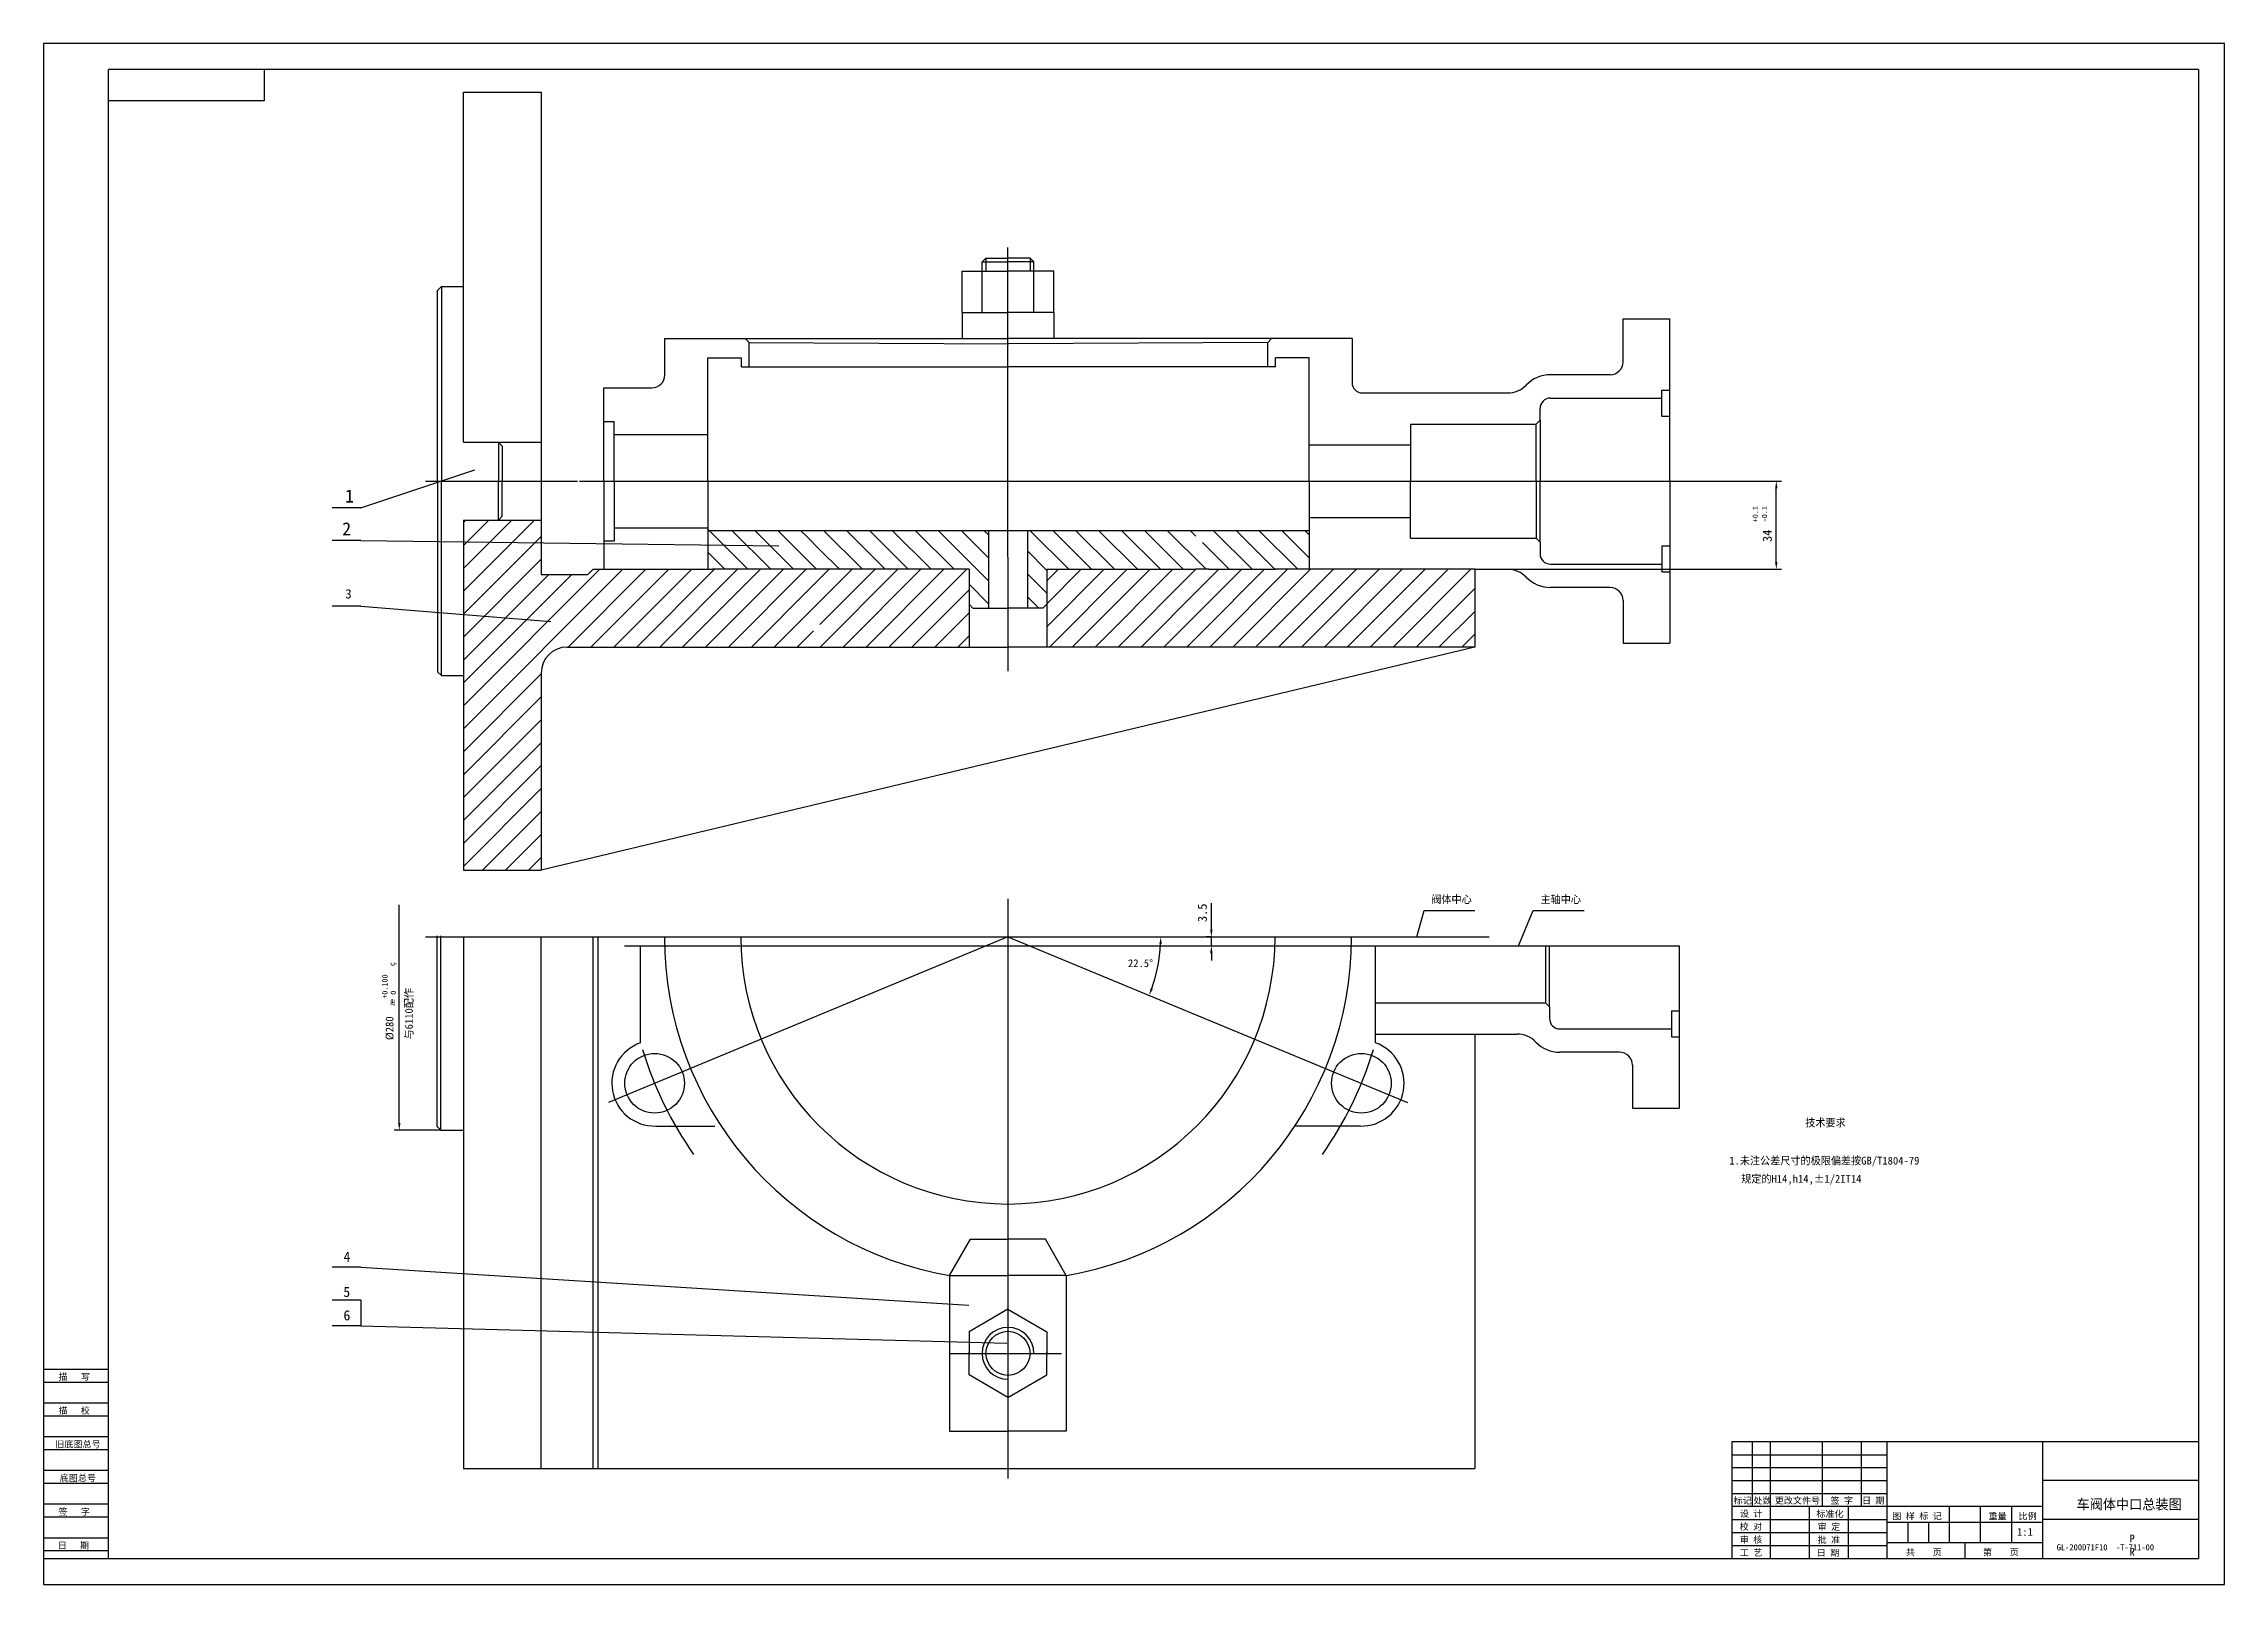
# Model space of a CAD drawing. Header units: metres. Extents: x 0 to 841, y 0 to 594.
import ezdxf

# ---------------------------------------------------------------- set-up
doc = ezdxf.new("R2010")
doc.units = ezdxf.units.M
for name, color, linetype in [('C', 6, 'Continuous'), ('D', 1, 'Continuous'), ('FL', 5, 'Continuous'), ('HA', 5, 'Continuous'), ('T', 7, 'Continuous'), ('TL', 4, 'Continuous')]:
    doc.layers.add(name, color=color, linetype=linetype)

# ---------------------------------------------------------------- blocks, each defined once
blk = doc.blocks.new('TUKUN1')
at = {"layer": 'FL'}
for p, q in [((0, 594), (0, 0)), ((841, 594), (0, 594)), ((841, 0), (841, 594)), ((0, 78), (25, 78)), ((0, 70), (25, 70)), ((0, 65), (25, 65)), ((0, 57), (25, 57)), ((0, 52), (25, 52)), ((659, 30), (659, 55)), ((666, 10), (666, 55)), ((686, 30), (686, 55)), ((701, 30), (701, 55)), ((0, 44), (25, 44)), ((651, 50), (711, 50)), ((651, 45), (711, 45)), ((0, 39), (25, 39)), ((651, 40), (711, 40)), ((651, 35), (711, 35)), ((0, 31), (25, 31)), ((0, 26), (25, 26)), ((696, 10), (696, 30)), ((0, 18), (25, 18)), ((651, 25), (711, 25)), ((651, 20), (711, 20)), ((0, 13), (25, 13)), ((651, 15), (711, 15)), ((0, 0), (841, 0))]:
    blk.add_line(p, q, dxfattribs=at)
at = {"layer": 'TL'}
for p, q in [((25, 10), (25, 584)), ((831, 584), (25, 584)), ((85, 584), (85, 572)), ((831, 584), (831, 10)), ((85, 572), (25, 572)), ((0, 83), (25, 83)), ((651, 55), (651, 10)), ((831, 55), (651, 55)), ((711, 10), (711, 55)), ((771, 10), (771, 55)), ((831, 40), (771, 40)), ((771, 30), (651, 30)), ((681, 10), (681, 30)), ((735, 16), (735, 30)), ((747, 16), (747, 30)), ((759, 16), (759, 30)), ((711, 24), (771, 24)), ((719, 16), (719, 24)), ((727, 16), (727, 24)), ((831, 25), (771, 25)), ((0, 10), (831, 10)), ((771, 16), (711, 16)), ((741, 10), (741, 16))]:
    blk.add_line(p, q, dxfattribs=at)
at = {"layer": 'T'}
for s, p in [('描   写', (5.74, 78.76)), ('描   校', (5.74, 65.76)), ('旧底图总号', (4.49, 52.76)), ('底图总号', (6.22, 39.76)), ('标记', (651.75, 31.07)), ('处数', (659.38, 31.07)), ('更改文件号', (667.61, 31.07)), ('签 字', (689.1, 31.07)), ('日 期', (701.23, 31.07)), ('签   字', (5.74, 26.76)), ('设 计', (654.14, 25.99)), ('标准化', (683.65, 25.93)), ('图 样 标 记', (712.95, 25.04)), ('重量', (750.03, 25.04)), ('比例', (761.64, 25.04)), ('校 对', (654.05, 20.99)), ('审 核', (654.14, 15.99)), ('批 准', (684.13, 15.93)), ('审 定', (684.13, 20.93)), ('日   期', (5.45, 13.76)), ('工 艺', (654.14, 10.99)), ('日 期', (683.84, 10.93)), ('共    页', (718.18, 11.13)), ('第    页', (747.9, 11.13))]:
    blk.add_text(s, height=2.5, dxfattribs=at).set_placement(p)

msp = doc.modelspace()

# ---------------------------------------------------------------- linework, layer by layer
for p, q in [((161.9, 382.87), (189.37, 410.34)), ((161.9, 391.71), (180.53, 410.34)), ((161.9, 400.55), (171.69, 410.34)), ((161.9, 409.39), (162.85, 410.34)), ((161.9, 374.03), (191.9, 404.03)), ((271.57, 391.34), (256.09, 406.82)), ((280.41, 391.34), (265.41, 406.34)), ((289.25, 391.34), (274.25, 406.34)), ((298.09, 391.34), (283.09, 406.34)), ((294.4, 403.87), (291.93, 406.34)), ((315.77, 391.34), (300.77, 406.34)), ((324.6, 391.34), (309.6, 406.34)), ((333.44, 391.34), (318.44, 406.34)), ((342.28, 391.34), (327.28, 406.34)), ((351.12, 391.34), (336.12, 406.34)), ((364.4, 386.9), (344.96, 406.34)), ((364.4, 395.74), (353.8, 406.34)), ((364.4, 404.58), (362.64, 406.34)), ((395.32, 391.34), (380.32, 406.34)), ((404.15, 391.34), (389.15, 406.34)), ((412.99, 391.34), (397.99, 406.34)), ((421.83, 391.34), (406.83, 406.34)), ((430.67, 391.34), (415.67, 406.34)), ((439.51, 391.34), (424.51, 406.34)), ((448.35, 391.34), (433.35, 406.34)), ((444.4, 404.13), (442.19, 406.34)), ((466.03, 391.34), (451.03, 406.34)), ((474.86, 391.34), (459.86, 406.34)), ((483.7, 391.34), (468.7, 406.34)), ((488.09, 395.79), (477.54, 406.34)), ((488.09, 404.63), (486.38, 406.34)), ((262.73, 391.34), (256.09, 397.99)), ((306.93, 391.34), (299.4, 398.87)), ((386.9, 390.92), (379.4, 398.42)), ((457.19, 391.34), (446.9, 401.63)), ((161.9, 365.19), (191.9, 395.19)), ((161.9, 329.84), (223.4, 391.34)), ((161.9, 338.68), (214.56, 391.34)), ((161.9, 347.52), (203.73, 389.34)), ((161.9, 356.35), (194.89, 389.34)), ((202.24, 361.34), (232.24, 391.34)), ((211.08, 361.34), (241.08, 391.34)), ((219.92, 361.34), (249.92, 391.34)), ((228.76, 361.34), (258.76, 391.34)), ((237.6, 361.34), (267.6, 391.34)), ((246.44, 361.34), (276.44, 391.34)), ((255.27, 361.34), (285.27, 391.34)), ((264.11, 361.34), (294.11, 391.34)), ((296.9, 376.45), (311.79, 391.34)), ((296.9, 385.29), (302.95, 391.34)), ((299.4, 370.11), (320.63, 391.34)), ((299.47, 361.34), (329.47, 391.34)), ((308.31, 361.34), (338.31, 391.34)), ((317.15, 361.34), (347.15, 391.34)), ((325.99, 361.34), (355.99, 391.34)), ((386.9, 382.08), (379.4, 389.58)), ((386.9, 369.22), (409.02, 391.34)), ((386.9, 378.06), (400.18, 391.34)), ((386.9, 386.9), (391.34, 391.34)), ((387.86, 361.34), (417.86, 391.34)), ((396.7, 361.34), (426.7, 391.34)), ((405.54, 361.34), (435.54, 391.34)), ((414.37, 361.34), (444.37, 391.34)), ((446.9, 385.03), (453.21, 391.34)), ((446.9, 376.19), (462.05, 391.34)), ((446.9, 367.35), (470.89, 391.34)), ((449.73, 361.34), (479.73, 391.34)), ((458.57, 361.34), (488.57, 391.34)), ((467.41, 361.34), (497.41, 391.34)), ((476.25, 361.34), (506.25, 391.34)), ((485.08, 361.34), (515.08, 391.34)), ((493.92, 361.34), (523.92, 391.34)), ((502.76, 361.34), (532.76, 391.34)), ((511.6, 361.34), (541.6, 391.34)), ((520.44, 361.34), (550.44, 391.34)), ((272.95, 361.34), (296.9, 385.29)), ((334.82, 361.34), (356.9, 383.42)), ((364.4, 378.06), (356.9, 385.56)), ((383.8, 376.34), (379.4, 380.74)), ((423.21, 361.34), (446.9, 385.03)), ((529.28, 361.34), (551.9, 383.96)), ((281.79, 361.34), (296.9, 376.45)), ((343.66, 361.34), (356.9, 374.58)), ((432.05, 361.34), (446.9, 376.19)), ((538.12, 361.34), (551.9, 375.12)), ((290.63, 361.34), (296.9, 367.61)), ((352.5, 361.34), (356.9, 365.74)), ((440.89, 361.34), (446.9, 367.35)), ((546.96, 361.34), (551.9, 366.28)), ((161.9, 321), (191.9, 351)), ((161.9, 312.16), (191.9, 342.16)), ((161.9, 303.32), (191.9, 333.32)), ((161.9, 294.48), (191.9, 324.48)), ((161.9, 285.64), (191.9, 315.64)), ((161.9, 276.8), (191.9, 306.8)), ((169.27, 275.34), (191.9, 297.97)), ((178.11, 275.34), (191.9, 289.13)), ((186.95, 275.34), (191.9, 280.29))]:
    msp.add_line(p, q)
at = {"layer": 'C'}
for p, q in [((371.9, 502.62), (371.9, 515.36)), ((371.9, 486.38), (371.9, 502.62)), ((609.09, 471.34), (609.09, 487.84)), ((609.09, 487.84), (621, 487.84)), ((621, 487.84), (627.09, 487.84)), ((627.09, 425.34), (627.09, 487.84)), ((239.59, 480.34), (270.59, 480.34)), ((239.59, 466.34), (239.59, 480.34)), ((270.59, 480.34), (372.09, 480.34)), ((272.09, 478.84), (270.59, 480.34)), ((371.9, 396.06), (371.9, 486.38)), ((473.59, 480.34), (372.09, 480.34)), ((472.09, 478.84), (473.59, 480.34)), ((504.59, 480.34), (473.59, 480.34)), ((504.59, 480.34), (504.59, 463.34)), ((256.09, 425.34), (256.09, 472.84)), ((256.09, 472.84), (269.09, 472.84)), ((269.09, 469.34), (269.09, 472.84)), ((272.09, 478.84), (372.09, 478.24)), ((272.09, 469.34), (272.09, 478.84)), ((472.09, 478.84), (372.09, 478.24)), ((472.09, 469.34), (472.09, 478.84)), ((488.09, 472.84), (475.09, 472.84)), ((475.09, 469.34), (475.09, 472.84)), ((488.09, 425.34), (488.09, 472.84)), ((269.09, 469.34), (372.09, 469.34)), ((475.09, 469.34), (372.09, 469.34)), ((604.09, 466.34), (581.09, 466.34)), ((216.09, 461.34), (234.59, 461.34)), ((216.09, 425.34), (216.09, 461.34)), ((508.59, 459.34), (564.57, 459.34)), ((581.09, 457.34), (624.09, 457.34)), ((624.09, 450.34), (624.09, 460.34)), ((624.09, 460.34), (627.09, 460.34)), ((216.09, 448.34), (220.09, 448.34)), ((220.09, 425.34), (220.09, 448.34)), ((527.09, 447.34), (575.59, 447.34)), ((527.09, 447.34), (527.09, 425.34)), ((575.59, 447.34), (577.09, 448.84)), ((575.59, 425.34), (575.59, 447.34)), ((577.09, 448.84), (577.09, 453.34)), ((577.09, 448.84), (577.09, 425.34)), ((624.09, 450.34), (627.09, 450.34)), ((220.09, 443.34), (256.09, 443.34)), ((488.09, 439.34), (527.09, 439.34)), ((147.25, 425.34), (205.85, 425.34)), ((206.64, 425.34), (621, 425.34)), ((216.09, 425.34), (216.09, 391.34)), ((220.09, 425.34), (220.09, 402.34)), ((256.09, 425.34), (256.09, 407.34)), ((488.09, 425.34), (488.09, 406.34)), ((527.09, 403.34), (527.09, 425.34)), ((575.59, 425.34), (575.59, 403.34)), ((577.09, 401.84), (577.09, 425.34)), ((621, 425.34), (635.64, 425.34)), ((627.09, 425.34), (627.09, 362.84)), ((220.09, 407.34), (256.09, 407.34)), ((488.09, 411.34), (527.09, 411.34)), ((216.09, 402.34), (220.09, 402.34)), ((371.9, 396.06), (371.9, 352.13)), ((527.09, 403.34), (575.59, 403.34)), ((575.59, 403.34), (577.09, 401.84)), ((577.09, 401.84), (577.09, 397.34)), ((624.09, 400.34), (627.09, 400.34)), ((624.09, 400.34), (624.09, 390.34)), ((551.9, 391.34), (564.57, 391.34)), ((581.09, 393.34), (624.09, 393.34)), ((624.09, 390.34), (627.09, 390.34)), ((604.09, 384.34), (581.09, 384.34)), ((609.09, 379.34), (609.09, 362.84)), ((609.09, 362.84), (621, 362.84)), ((621, 362.84), (627.09, 362.84)), ((371.9, 264.28), (371.9, 88.58)), ((147.25, 249.64), (557.49, 249.64)), ((371.9, 249.64), (217.79, 185.81)), ((223.97, 246.14), (557.49, 246.14)), ((230.18, 208.77), (230.18, 246.14)), ((371.9, 249.64), (526.01, 185.81)), ((513.62, 208.77), (513.62, 246.14)), ((557.49, 246.14), (621.87, 246.14)), ((579.25, 246.14), (579.25, 224.14)), ((580.75, 222.64), (580.75, 246.14)), ((621.87, 246.14), (630.75, 246.14)), ((630.75, 246.14), (630.75, 183.64)), ((513.62, 224.14), (579.25, 224.14)), ((579.25, 224.14), (580.75, 222.64)), ((580.75, 222.64), (580.75, 218.14)), ((627.75, 221.14), (627.75, 211.14)), ((627.75, 221.14), (630.75, 221.14)), ((513.62, 212.14), (568.23, 212.14)), ((584.75, 214.14), (627.75, 214.14)), ((627.75, 211.14), (630.75, 211.14)), ((607.75, 205.14), (584.75, 205.14)), ((612.75, 200.14), (612.75, 183.64)), ((236.05, 176.7), (258.8, 176.7)), ((485, 176.7), (482.52, 176.7)), ((507.75, 176.7), (485, 176.7)), ((612.75, 183.64), (624.66, 183.64)), ((624.66, 183.64), (630.75, 183.64)), ((349.4, 89.07), (371.9, 89.07)), ((371.9, 89.07), (392.54, 89.07)), ((371.9, 88.58), (371.9, 40.8))]:
    msp.add_line(p, q, dxfattribs=at)
for centre in [(235.63, 193.19), (508.17, 193.19)]:
    msp.add_circle(centre, 11.5, dxfattribs=at)
for centre, radius, start, end in [((604.09, 471.34), 5, 270, 0), ((234.59, 466.34), 5, 270, 0), ((508.59, 463.34), 4, 180, 270), ((581.09, 453.34), 13, 90, 135.92), ((564.57, 469.34), 10, 270, 315.92), ((581.09, 453.34), 4, 90, 180), ((581.09, 397.34), 4, 180, 270), ((564.57, 381.34), 10, 44.08, 90), ((581.09, 397.34), 13, 224.08, 270), ((604.09, 379.34), 5, 0, 90), ((371.9, 249.64), 132.5, 180, 260.22), ((371.9, 249.64), 103, 180, 0), ((371.9, 249.64), 132.5, 279.78, 0), ((568.23, 202.14), 10, 44.08, 90), ((584.75, 218.14), 4, 180, 270), ((235.63, 193.19), 16.5, 109.29, 271.46), ((371.9, 249.64), 147.5, 197.14, 214.68), ((371.9, 249.64), 147.5, 325.32, 342.86), ((508.17, 193.19), 16.5, 268.54, 70.71), ((584.75, 218.14), 13, 224.08, 270), ((607.75, 200.14), 5, 0, 90)]:
    msp.add_arc(centre, radius, start, end, dxfattribs=at)
at = {"layer": 'D'}
for p, q in [((363.4, 511.34), (363.4, 506.34)), ((380.4, 511.34), (380.4, 506.34)), ((122.34, 415.09), (166.3, 429.73)), ((635.64, 425.34), (670.2, 425.34)), ((668.2, 394.14), (668.2, 422.54)), ((122.34, 415.09), (111.34, 415.09)), ((122.34, 402.45), (111.34, 402.45)), ((122.34, 402.45), (283.51, 400.45)), ((551.9, 391.34), (670.2, 391.34)), ((122.34, 377.17), (111.34, 377.17)), ((122.34, 377.17), (195.6, 371.17)), ((137.17, 177.89), (137.17, 262.02)), ((450.33, 255.24), (450.33, 262.66)), ((450.33, 252.44), (450.33, 255.24)), ((529.53, 249.64), (532.34, 259.78)), ((532.34, 259.78), (552, 259.78)), ((568.84, 246.14), (574.46, 259.78)), ((574.46, 259.78), (594.11, 259.78)), ((450.33, 249.64), (448.33, 249.64)), ((450.33, 246.14), (450.33, 249.64)), ((450.33, 246.14), (452.33, 246.14)), ((450.33, 243.34), (450.33, 240.54)), ((153.19, 175.09), (135.17, 175.09)), ((122.34, 122.26), (111.34, 122.26)), ((122.34, 122.26), (356.77, 107.62)), ((122.34, 109.62), (111.34, 109.62)), ((122.34, 109.62), (122.34, 99.62)), ((122.34, 99.62), (111.34, 99.62)), ((122.34, 99.62), (371.42, 92.97))]:
    msp.add_line(p, q, dxfattribs=at)
for centre, radius, start, end in [((371.9, 249.64), 58.92, 340.22, 357.28), ((371.9, 89.07), 10, 0, 270)]:
    msp.add_arc(centre, radius, start, end, dxfattribs=at)
for points in [[(667.73, 422.54), (668.67, 422.54), (668.2, 425.34)], [(667.73, 394.14), (668.67, 394.14), (668.2, 391.34)], [(449.86, 252.44), (450.8, 252.44), (450.33, 249.64)], [(430.29, 246.85), (431.22, 246.83), (430.82, 249.64)], [(449.86, 243.34), (450.8, 243.34), (450.33, 246.14)], [(427.78, 229.54), (426.91, 229.87), (426.34, 227.09)], [(136.7, 177.89), (137.64, 177.89), (137.17, 175.09)]]:
    msp.add_solid(points, dxfattribs=at)
at = {"layer": 'HA'}
for p in [(299.4, 398.87), (294.4, 403.87)]:
    msp.add_line(p, (294.4, 403.87), dxfattribs=at)
at = {"layer": 'TL'}
for p, q in [((161.9, 575.34), (191.9, 575.34)), ((161.9, 545.34), (161.9, 575.34)), ((191.9, 575.34), (191.9, 440.34)), ((161.9, 440.34), (161.9, 545.34)), ((354.2, 506.34), (371.71, 506.34)), ((354.2, 490.34), (354.2, 506.34)), ((361.9, 509.84), (363.4, 511.34)), ((361.9, 490.34), (361.9, 509.84)), ((361.9, 509.84), (371.9, 509.84)), ((363.4, 511.34), (371.71, 511.34)), ((381.9, 509.84), (371.9, 509.84)), ((380.4, 511.34), (372.09, 511.34)), ((389.6, 506.34), (372.09, 506.34)), ((381.9, 509.84), (380.4, 511.34)), ((381.9, 490.34), (381.9, 509.84)), ((389.6, 490.34), (389.6, 506.34)), ((151.9, 498.84), (153.4, 500.34)), ((151.9, 425.34), (151.9, 498.84)), ((153.4, 500.34), (161.9, 500.34)), ((153.4, 500.34), (153.4, 425.34)), ((354.2, 490.34), (354.2, 480.34)), ((354.2, 490.34), (371.71, 490.34)), ((389.6, 490.34), (372.09, 490.34)), ((389.6, 490.34), (389.6, 480.34)), ((161.9, 440.34), (191.9, 440.34)), ((161.9, 440.34), (175.4, 440.34)), ((175.4, 440.34), (175.4, 425.34)), ((175.4, 440.34), (191.9, 440.34)), ((176.9, 438.84), (175.4, 440.34)), ((176.9, 438.84), (176.9, 425.34)), ((191.9, 440.34), (191.9, 425.34)), ((151.9, 425.34), (151.9, 351.84)), ((153.4, 350.34), (153.4, 425.34)), ((175.4, 410.34), (175.4, 425.34)), ((176.9, 411.84), (176.9, 425.34)), ((191.9, 425.34), (191.9, 410.34)), ((161.9, 410.34), (161.9, 305.34)), ((161.9, 410.34), (175.4, 410.34)), ((176.9, 411.84), (175.4, 410.34)), ((175.4, 410.34), (191.9, 410.34)), ((191.9, 410.34), (191.9, 391.34)), ((256.09, 407.34), (256.09, 391.34)), ((256.09, 406.34), (294.4, 406.34)), ((294.4, 406.34), (299.4, 406.34)), ((299.4, 406.34), (364.4, 406.34)), ((364.4, 406.34), (364.4, 376.34)), ((364.4, 406.34), (379.4, 406.34)), ((379.4, 406.34), (444.4, 406.34)), ((379.4, 406.34), (379.4, 376.34)), ((444.4, 406.34), (449.4, 406.34)), ((449.4, 406.34), (488.09, 406.34)), ((488.09, 406.34), (488.09, 391.34)), ((191.9, 391.34), (191.9, 389.34)), ((191.9, 389.34), (209.9, 389.34)), ((211.9, 391.34), (209.9, 389.34)), ((211.9, 391.34), (257.93, 391.34)), ((294.4, 391.34), (257.93, 391.34)), ((299.4, 391.34), (294.4, 391.34)), ((356.9, 391.34), (299.4, 391.34)), ((356.9, 391.34), (356.9, 377.84)), ((386.9, 391.34), (444.4, 391.34)), ((386.9, 391.34), (386.9, 378.06)), ((449.4, 391.34), (444.37, 391.34)), ((449.4, 391.34), (475.03, 391.34)), ((488.09, 391.34), (475.03, 391.34)), ((551.9, 391.34), (488.09, 391.34)), ((551.9, 391.34), (551.9, 366.77)), ((356.9, 377.84), (356.9, 361.34)), ((356.9, 377.84), (358.4, 376.34)), ((358.4, 376.34), (364.4, 376.34)), ((364.4, 376.34), (371.9, 376.34)), ((379.4, 376.34), (371.9, 376.34)), ((385.4, 376.34), (379.4, 376.34)), ((386.9, 377.84), (385.4, 376.34)), ((386.9, 378.06), (386.9, 361.34)), ((551.9, 366.77), (551.9, 361.34)), ((551.9, 361.34), (191.9, 275.34)), ((201.9, 361.34), (294.4, 361.34)), ((294.4, 361.34), (299.4, 361.34)), ((299.4, 361.34), (356.9, 361.34)), ((356.9, 361.34), (371.9, 361.34)), ((386.9, 361.34), (371.9, 361.34)), ((444.4, 361.34), (386.9, 361.34)), ((449.4, 361.34), (444.4, 361.34)), ((551.9, 361.34), (449.4, 361.34)), ((151.9, 351.84), (153.4, 350.34)), ((153.4, 350.34), (161.9, 350.34)), ((191.9, 351.34), (191.9, 305.34)), ((161.9, 305.34), (161.9, 275.34)), ((191.9, 305.34), (191.9, 275.34)), ((161.9, 275.34), (191.9, 275.34)), ((151.69, 250.09), (151.69, 176.59)), ((153.19, 175.09), (153.19, 250.09)), ((161.9, 249.64), (161.9, 99.64)), ((191.9, 44.66), (191.9, 249.64)), ((211.9, 44.66), (211.9, 249.64)), ((213.9, 44.66), (213.9, 249.64)), ((551.9, 212.14), (551.9, 44.66)), ((151.69, 176.59), (153.19, 175.09)), ((153.19, 175.09), (161.69, 175.09)), ((349.4, 119.07), (357.46, 133.03)), ((357.46, 133.03), (371.9, 133.03)), ((386.34, 133.03), (371.9, 133.03)), ((394.4, 119.07), (386.34, 133.03)), ((349.4, 119.07), (349.4, 88.58)), ((349.4, 119.07), (371.9, 119.07)), ((394.4, 119.07), (371.9, 119.07)), ((394.4, 119.07), (394.4, 88.58)), ((371.9, 106.07), (356.9, 97.4)), ((371.9, 106.07), (386.9, 97.4)), ((161.9, 99.64), (161.9, 44.66)), ((356.9, 97.4), (356.9, 88.58)), ((386.9, 97.4), (386.9, 88.58)), ((349.4, 88.58), (349.4, 59.07)), ((356.9, 80.73), (356.9, 89.55)), ((386.9, 80.73), (386.9, 89.55)), ((394.4, 88.58), (394.4, 59.07)), ((371.9, 72.07), (356.9, 80.73)), ((371.9, 72.07), (386.9, 80.73)), ((349.4, 59.07), (371.9, 59.07)), ((394.4, 59.07), (371.9, 59.07)), ((161.9, 44.66), (551.9, 44.66))]:
    msp.add_line(p, q, dxfattribs=at)
msp.add_circle((371.9, 89.07), 8.5, dxfattribs=at)
msp.add_arc((201.9, 351.34), 10, 90, 180, dxfattribs=at)

# ---------------------------------------------------------------- block references
at = {"layer": 'C'}
msp.add_blockref('TUKUN1', (0, 0), dxfattribs=at)

# ---------------------------------------------------------------- texts
at = {"layer": 'D'}
for s, height, p in [('1', 5, (116.25, 417.09)), ('2', 5, (115.17, 404.45)), ('3', 3.6, (116.35, 380.09)), ('阀体中心', 3, (535.15, 262.59)), ('主轴中心', 3, (577.27, 262.59)), ('22.5%%d', 3, (418.17, 237.97)), ('技术要求', 3, (679.36, 176.5)), ('1.未注公差尺寸的极限偏差按GB/T1804-79', 3, (650.05, 161.85)), ('规定的H14,h14,%%P1/2IT14', 3, (654.65, 154.86)), ('4', 3.9, (115.64, 124.34)), ('5', 3.9, (115.57, 110.82)), ('6', 3.9, (115.64, 101.78)), ('车阀体中口总装图', 3.9, (783.98, 28.92)), ('1:1', 3, (761.01, 18.72)), ('P', 3, (804.4, 16.16)), ('GL-200D71F10  -T-711-00', 2.4, (776.33, 13.1)), ('R', 3, (804.4, 11.06))]:
    msp.add_text(s, height=height, dxfattribs=at).set_placement(p)
for s, height, p in [('+0.1', 2, (661.05, 409.45)), ('-0.1', 2, (664.63, 409.45)), ('34', 3.5, (666.45, 401.85)), ('3.5', 3.5, (448.58, 255.33)), ('%%231', 2.1, (135.42, 238.35)), ('+0.100', 2.1, (132.62, 225.75)), (' 0', 2.1, (135.91, 225.75)), ('与6110配作', 3, (142.38, 210.06)), ('%%c280', 3, (134.9, 209.82)), ('%%230', 2.1, (135.42, 222.95))]:
    msp.add_text(s, height=height, rotation=90, dxfattribs=at).set_placement(p)

doc.saveas('drawing.dxf')
